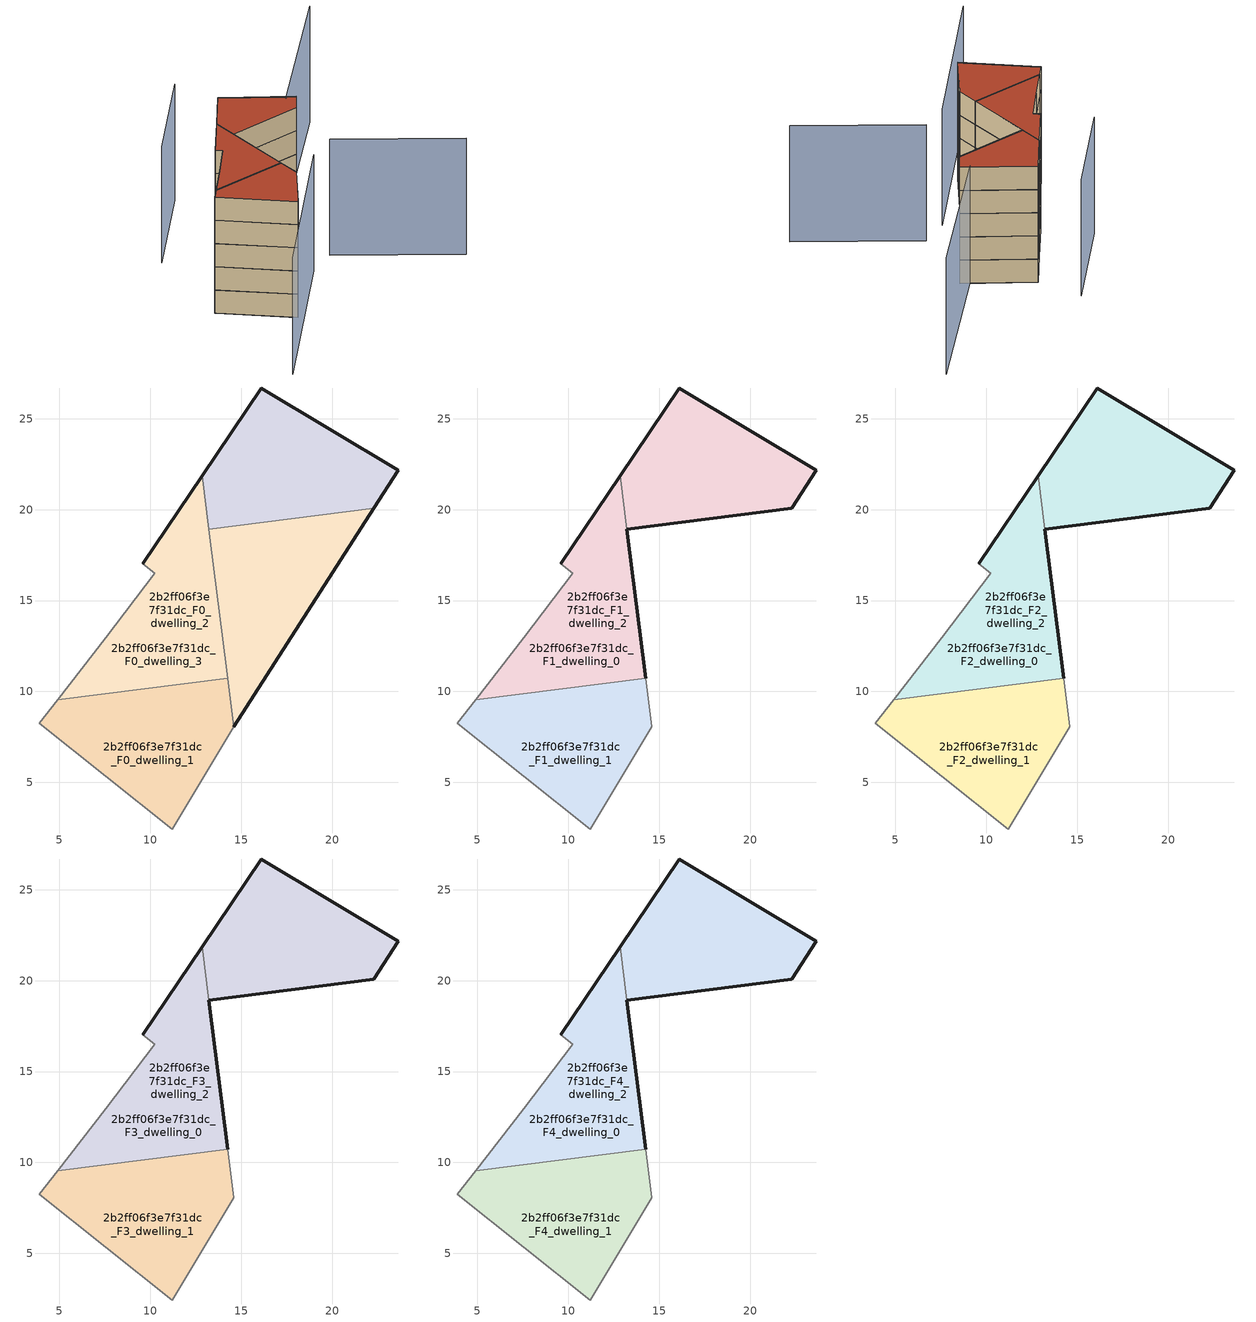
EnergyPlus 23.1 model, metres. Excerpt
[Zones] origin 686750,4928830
2b2ff06f3e7f31dc_F0_dwelling_0
 floor ground (EU_floor_Construction): 22.29,20.07 23.62,22.16 16.1,26.69 12.85,21.87 13.22,18.93 z0; 14.26,10.72 12.85,21.87 9.58,17.02 10.23,16.51 7.56,12.95 4.9,9.54 z0; 14.6,8.06 22.29,20.07 13.22,18.93 z0
 wall outside (EU_wall_Construction): 9.58,17.02 12.85,21.87 z0:3
 wall adiabatic (EU_wall_Construction): 4.9,9.54 7.56,12.95 10.23,16.51 9.58,17.02 z0:3
 wall to 2b2ff06f3e7f31dc_F0_dwelling_1 (EU_wall_Construction): 14.26,10.72 4.9,9.54 z0:3
 wall to 2b2ff06f3e7f31dc_F0_dwelling_3 (EU_wall_Construction): 13.22,18.93 14.26,10.72 z0:3
 wall to 2b2ff06f3e7f31dc_F0_dwelling_2 (EU_wall_Construction): 12.85,21.87 13.22,18.93 z0:3
2b2ff06f3e7f31dc_F0_dwelling_1
 floor ground (EU_floor_Construction): 11.2,2.44 14.59,8.05 14.6,8.06 14.26,10.72 4.9,9.54 3.9,8.26 z0
 wall adiabatic (EU_wall_Construction): 14.6,8.06 14.59,8.05 11.2,2.44 3.9,8.26 4.9,9.54 z0:3
 wall to 2b2ff06f3e7f31dc_F0_dwelling_3 (EU_wall_Construction): 14.26,10.72 14.6,8.06 z0:3
2b2ff06f3e7f31dc_F0_dwelling_2
 floor ground (EU_floor_Construction): 22.29,20.07 23.62,22.16 16.1,26.69 12.85,21.87 13.22,18.93 z0; 14.26,10.72 12.85,21.87 9.58,17.02 10.23,16.51 7.56,12.95 4.9,9.54 z0
 wall outside (EU_wall_Construction): 12.85,21.87 16.1,26.69 23.62,22.16 22.29,20.07 z0:3
 wall to 2b2ff06f3e7f31dc_F0_dwelling_3 (EU_wall_Construction): 22.29,20.07 13.22,18.93 z0:3
2b2ff06f3e7f31dc_F0_dwelling_3
 floor ground (EU_floor_Construction): 14.26,10.72 12.85,21.87 9.58,17.02 10.23,16.51 7.56,12.95 4.9,9.54 z0; 14.6,8.06 22.29,20.07 13.22,18.93 z0
 wall outside (EU_wall_Construction): 22.29,20.07 14.6,8.06 z0:3
 ceiling adiabatic (EU_roof_Construction): 12.85,21.87 14.26,10.72 4.9,9.54 7.56,12.95 10.23,16.51 9.58,17.02 z3
2b2ff06f3e7f31dc_F1_dwelling_0
 floor to 2b2ff06f3e7f31dc_F0_dwelling_0 (EU_floor_Construction): 14.26,10.72 12.85,21.87 9.58,17.02 10.23,16.51 7.56,12.95 4.9,9.54 z3
 floor adiabatic (EU_floor_Construction): 22.29,20.07 23.62,22.16 16.1,26.69 12.85,21.87 13.22,18.93 z3
 wall outside (EU_wall_Construction): 9.58,17.02 12.85,21.87 / 13.22,18.93 14.26,10.72 z3:6
 wall adiabatic (EU_wall_Construction): 4.9,9.54 7.56,12.95 10.23,16.51 9.58,17.02 z3:6
 wall to 2b2ff06f3e7f31dc_F1_dwelling_1 (EU_wall_Construction): 14.26,10.72 4.9,9.54 z3:6
 wall to 2b2ff06f3e7f31dc_F1_dwelling_2 (EU_wall_Construction): 12.85,21.87 13.22,18.93 z3:6
2b2ff06f3e7f31dc_F1_dwelling_1
 floor to 2b2ff06f3e7f31dc_F0_dwelling_1 (EU_floor_Construction): 11.2,2.44 14.59,8.05 14.6,8.06 14.26,10.72 4.9,9.54 3.9,8.26 z3
 wall adiabatic (EU_wall_Construction): 14.26,10.72 14.6,8.06 14.59,8.05 11.2,2.44 3.9,8.26 4.9,9.54 z3:6
2b2ff06f3e7f31dc_F1_dwelling_2
 floor to 2b2ff06f3e7f31dc_F0_dwelling_2 (EU_floor_Construction): 22.29,20.07 23.62,22.16 16.1,26.69 12.85,21.87 13.22,18.93 z3; 14.26,10.72 12.85,21.87 9.58,17.02 10.23,16.51 7.56,12.95 4.9,9.54 z3
 wall outside (EU_wall_Construction): 12.85,21.87 16.1,26.69 23.62,22.16 22.29,20.07 13.22,18.93 z3:6
2b2ff06f3e7f31dc_F2_dwelling_0
 floor adiabatic (EU_floor_Construction): 14.26,10.72 12.85,21.87 9.58,17.02 10.23,16.51 7.56,12.95 4.9,9.54 z6; 22.29,20.07 23.62,22.16 16.1,26.69 12.85,21.87 13.22,18.93 z6
 wall outside (EU_wall_Construction): 9.58,17.02 12.85,21.87 / 13.22,18.93 14.26,10.72 z6:9
 wall adiabatic (EU_wall_Construction): 4.9,9.54 7.56,12.95 10.23,16.51 9.58,17.02 z6:9
 wall to 2b2ff06f3e7f31dc_F2_dwelling_1 (EU_wall_Construction): 14.26,10.72 4.9,9.54 z6:9
 wall to 2b2ff06f3e7f31dc_F2_dwelling_2 (EU_wall_Construction): 12.85,21.87 13.22,18.93 z6:9
2b2ff06f3e7f31dc_F2_dwelling_1
 floor to 2b2ff06f3e7f31dc_F1_dwelling_1 (EU_floor_Construction): 11.2,2.44 14.59,8.05 14.6,8.06 14.26,10.72 4.9,9.54 3.9,8.26 z6
 wall adiabatic (EU_wall_Construction): 14.26,10.72 14.6,8.06 14.59,8.05 11.2,2.44 3.9,8.26 4.9,9.54 z6:9
2b2ff06f3e7f31dc_F2_dwelling_2
 floor to 2b2ff06f3e7f31dc_F1_dwelling_2 (EU_floor_Construction): 22.29,20.07 23.62,22.16 16.1,26.69 12.85,21.87 13.22,18.93 z6; 14.26,10.72 12.85,21.87 9.58,17.02 10.23,16.51 7.56,12.95 4.9,9.54 z6
 wall outside (EU_wall_Construction): 12.85,21.87 16.1,26.69 23.62,22.16 22.29,20.07 13.22,18.93 z6:9
2b2ff06f3e7f31dc_F3_dwelling_0
 floor adiabatic (EU_floor_Construction): 14.26,10.72 12.85,21.87 9.58,17.02 10.23,16.51 7.56,12.95 4.9,9.54 z9; 22.29,20.07 23.62,22.16 16.1,26.69 12.85,21.87 13.22,18.93 z9
 wall outside (EU_wall_Construction): 9.58,17.02 12.85,21.87 / 13.22,18.93 14.26,10.72 z9:12
 wall adiabatic (EU_wall_Construction): 4.9,9.54 7.56,12.95 10.23,16.51 9.58,17.02 z9:12
 wall to 2b2ff06f3e7f31dc_F3_dwelling_1 (EU_wall_Construction): 14.26,10.72 4.9,9.54 z9:12
 wall to 2b2ff06f3e7f31dc_F3_dwelling_2 (EU_wall_Construction): 12.85,21.87 13.22,18.93 z9:12
2b2ff06f3e7f31dc_F3_dwelling_1
 floor to 2b2ff06f3e7f31dc_F2_dwelling_1 (EU_floor_Construction): 11.2,2.44 14.59,8.05 14.6,8.06 14.26,10.72 4.9,9.54 3.9,8.26 z9
 wall adiabatic (EU_wall_Construction): 14.26,10.72 14.6,8.06 14.59,8.05 11.2,2.44 3.9,8.26 4.9,9.54 z9:12
2b2ff06f3e7f31dc_F3_dwelling_2
 floor to 2b2ff06f3e7f31dc_F2_dwelling_2 (EU_floor_Construction): 22.29,20.07 23.62,22.16 16.1,26.69 12.85,21.87 13.22,18.93 z9; 14.26,10.72 12.85,21.87 9.58,17.02 10.23,16.51 7.56,12.95 4.9,9.54 z9
 wall outside (EU_wall_Construction): 12.85,21.87 16.1,26.69 23.62,22.16 22.29,20.07 13.22,18.93 z9:12
2b2ff06f3e7f31dc_F4_dwelling_0
 floor adiabatic (EU_floor_Construction): 14.26,10.72 12.85,21.87 9.58,17.02 10.23,16.51 7.56,12.95 4.9,9.54 z12; 22.29,20.07 23.62,22.16 16.1,26.69 12.85,21.87 13.22,18.93 z12
 wall outside (EU_wall_Construction): 9.58,17.02 12.85,21.87 / 13.22,18.93 14.26,10.72 z12:15
 wall adiabatic (EU_wall_Construction): 4.9,9.54 7.56,12.95 10.23,16.51 9.58,17.02 z12:15
 wall to 2b2ff06f3e7f31dc_F4_dwelling_1 (EU_wall_Construction): 14.26,10.72 4.9,9.54 z12:15
 wall to 2b2ff06f3e7f31dc_F4_dwelling_2 (EU_wall_Construction): 12.85,21.87 13.22,18.93 z12:15
 roof outside (EU_roof_Construction): 12.85,21.87 14.26,10.72 4.9,9.54 7.56,12.95 10.23,16.51 9.58,17.02 z15; 23.62,22.16 22.29,20.07 13.22,18.93 12.85,21.87 16.1,26.69 z15
2b2ff06f3e7f31dc_F4_dwelling_1
 floor to 2b2ff06f3e7f31dc_F3_dwelling_1 (EU_floor_Construction): 11.2,2.44 14.59,8.05 14.6,8.06 14.26,10.72 4.9,9.54 3.9,8.26 z12
 wall adiabatic (EU_wall_Construction): 14.26,10.72 14.6,8.06 14.59,8.05 11.2,2.44 3.9,8.26 4.9,9.54 z12:15
 roof outside (EU_roof_Construction): 14.26,10.72 14.6,8.06 14.59,8.05 11.2,2.44 3.9,8.26 4.9,9.54 z15
2b2ff06f3e7f31dc_F4_dwelling_2
 floor to 2b2ff06f3e7f31dc_F3_dwelling_2 (EU_floor_Construction): 22.29,20.07 23.62,22.16 16.1,26.69 12.85,21.87 13.22,18.93 z12; 14.26,10.72 12.85,21.87 9.58,17.02 10.23,16.51 7.56,12.95 4.9,9.54 z12
 wall outside (EU_wall_Construction): 12.85,21.87 16.1,26.69 23.62,22.16 22.29,20.07 13.22,18.93 z12:15
 roof outside (EU_roof_Construction): 12.85,21.87 14.26,10.72 4.9,9.54 7.56,12.95 10.23,16.51 9.58,17.02 z15; 23.62,22.16 22.29,20.07 13.22,18.93 12.85,21.87 16.1,26.69 z15
shading: 21.68,12.18 34.6,4.14 / 18.29,10.22 3.95,-7.78 / 13.67,31.8 4.95,20.86 / 35.74,38.23 22.43,22.44 z0:15
[Building]
EU S2 Campaign: North Axis=0; Terrain=City; Solar Distribution=FullExterior
[Site:Location]
Bologna: Latitude=44.5; Longitude=11.25; Time Zone=1; Elevation=37
[SizingPeriod:WeatherFileDays]
AnnualSizingPeriod: Begin Month=1; Begin Day of Month=1; End Month=12; End Day of Month=31; Day of Week for Start Day=Monday; Use Weather File Daylight Saving Period=No; Use Weather File Rain and Snow Indicators=No
[MATERIAL]
EU_InternalMass_Material: Roughness=MediumRough; Thickness=0.1; Conductivity=1; Density=1800; Specific Heat=900; Thermal Absorptance=0.9; Solar Absorptance=0.7; Visible Absorptance=0.7
[MATERIAL:NOMASS] Roughness=MediumRough; Thermal Absorptance=0.9; Solar Absorptance=0.7; Visible Absorptance=0.7
Name | Thermal Resistance
EU_wall_NoMass | 0.905828
EU_roof_NoMass | 0.37593
EU_floor_NoMass | 0.67114
[CONSTRUCTION]
EU_wall_Construction: EU_wall_NoMass
EU_roof_Construction: EU_roof_NoMass
EU_floor_Construction: EU_floor_NoMass
EU_InternalMass_Construction: EU_InternalMass_Material
[ZONE] Type=1; Multiplier=1; Ceiling Height=autocalculate; Floor Area=autocalculate; Part of Total Floor Area=Yes
Name | Volume
2b2ff06f3e7f31dc_F0_dwelling_0 | 450.4
2b2ff06f3e7f31dc_F1_dwelling_0; 2b2ff06f3e7f31dc_F2_dwelling_0; 2b2ff06f3e7f31dc_F3_dwelling_0; 2b2ff06f3e7f31dc_F4_dwelling_0; 2b2ff06f3e7f31dc_F0_dwelling_2; 2b2ff06f3e7f31dc_F1_dwelling_2; 2b2ff06f3e7f31dc_F2_dwelling_2; 2b2ff06f3e7f31dc_F3_dwelling_2; 2b2ff06f3e7f31dc_F4_dwelling_2 | 300.281
2b2ff06f3e7f31dc_F0_dwelling_1; 2b2ff06f3e7f31dc_F1_dwelling_1; 2b2ff06f3e7f31dc_F2_dwelling_1; 2b2ff06f3e7f31dc_F3_dwelling_1; 2b2ff06f3e7f31dc_F4_dwelling_1 | 150.115
2b2ff06f3e7f31dc_F0_dwelling_3 | 300.265
[INTERNALMASS] Construction=EU_InternalMass_Construction
Name | Zone or ZoneList | Surface Area
2b2ff06f3e7f31dc_F0_dwelling_0_EU_InternalMass | 2b2ff06f3e7f31dc_F0_dwelling_0 | 50.0487
2b2ff06f3e7f31dc_F0_dwelling_1_EU_InternalMass | 2b2ff06f3e7f31dc_F0_dwelling_1 | 50.0383
2b2ff06f3e7f31dc_F0_dwelling_2_EU_InternalMass | 2b2ff06f3e7f31dc_F0_dwelling_2 | 50.0451
2b2ff06f3e7f31dc_F0_dwelling_3_EU_InternalMass | 2b2ff06f3e7f31dc_F0_dwelling_3 | 50.0419
2b2ff06f3e7f31dc_F1_dwelling_0_EU_InternalMass | 2b2ff06f3e7f31dc_F1_dwelling_0 | 66.7276
2b2ff06f3e7f31dc_F1_dwelling_1_EU_InternalMass | 2b2ff06f3e7f31dc_F1_dwelling_1 | 66.7204
2b2ff06f3e7f31dc_F1_dwelling_2_EU_InternalMass | 2b2ff06f3e7f31dc_F1_dwelling_2 | 66.7303
2b2ff06f3e7f31dc_F2_dwelling_0_EU_InternalMass | 2b2ff06f3e7f31dc_F2_dwelling_0 | 66.7276
2b2ff06f3e7f31dc_F2_dwelling_1_EU_InternalMass | 2b2ff06f3e7f31dc_F2_dwelling_1 | 66.7204
2b2ff06f3e7f31dc_F2_dwelling_2_EU_InternalMass | 2b2ff06f3e7f31dc_F2_dwelling_2 | 66.7303
2b2ff06f3e7f31dc_F3_dwelling_0_EU_InternalMass | 2b2ff06f3e7f31dc_F3_dwelling_0 | 66.7276
2b2ff06f3e7f31dc_F3_dwelling_1_EU_InternalMass | 2b2ff06f3e7f31dc_F3_dwelling_1 | 66.7204
2b2ff06f3e7f31dc_F3_dwelling_2_EU_InternalMass | 2b2ff06f3e7f31dc_F3_dwelling_2 | 66.7303
2b2ff06f3e7f31dc_F4_dwelling_0_EU_InternalMass | 2b2ff06f3e7f31dc_F4_dwelling_0 | 66.7276
2b2ff06f3e7f31dc_F4_dwelling_1_EU_InternalMass | 2b2ff06f3e7f31dc_F4_dwelling_1 | 66.7204
2b2ff06f3e7f31dc_F4_dwelling_2_EU_InternalMass | 2b2ff06f3e7f31dc_F4_dwelling_2 | 66.7303
[OTHEREQUIPMENT] Fuel Type=Electricity; Design Level Calculation Method=Watts/Area; Power per Zone Floor Area=1; Fraction Latent=0; Fraction Radiant=0; Fraction Lost=0; Carbon Dioxide Generation Rate=0; EndUse Subcategory=EU_Step8_InternalGains
Name | Zone or ZoneList or Space or SpaceList | Schedule
EU_Step8_InternalGain_2b2ff06f3e7f31dc_F0_dwelling_0_f000 | 2b2ff06f3e7f31dc_F0_dwelling_0 | EU_Step8_GainSchedule_2b2ff06f3e7f31dc_F0_dwelling_0_f000
EU_Step8_InternalGain_2b2ff06f3e7f31dc_F0_dwelling_1_f000 | 2b2ff06f3e7f31dc_F0_dwelling_1 | EU_Step8_GainSchedule_2b2ff06f3e7f31dc_F0_dwelling_1_f000
EU_Step8_InternalGain_2b2ff06f3e7f31dc_F0_dwelling_2_f000 | 2b2ff06f3e7f31dc_F0_dwelling_2 | EU_Step8_GainSchedule_2b2ff06f3e7f31dc_F0_dwelling_2_f000
EU_Step8_InternalGain_2b2ff06f3e7f31dc_F0_dwelling_3_f000 | 2b2ff06f3e7f31dc_F0_dwelling_3 | EU_Step8_GainSchedule_2b2ff06f3e7f31dc_F0_dwelling_3_f000
EU_Step8_InternalGain_2b2ff06f3e7f31dc_F1_dwelling_0_f000 | 2b2ff06f3e7f31dc_F1_dwelling_0 | EU_Step8_GainSchedule_2b2ff06f3e7f31dc_F1_dwelling_0_f000
EU_Step8_InternalGain_2b2ff06f3e7f31dc_F1_dwelling_1_f000 | 2b2ff06f3e7f31dc_F1_dwelling_1 | EU_Step8_GainSchedule_2b2ff06f3e7f31dc_F1_dwelling_1_f000
EU_Step8_InternalGain_2b2ff06f3e7f31dc_F1_dwelling_2_f000 | 2b2ff06f3e7f31dc_F1_dwelling_2 | EU_Step8_GainSchedule_2b2ff06f3e7f31dc_F1_dwelling_2_f000
EU_Step8_InternalGain_2b2ff06f3e7f31dc_F2_dwelling_0_f000 | 2b2ff06f3e7f31dc_F2_dwelling_0 | EU_Step8_GainSchedule_2b2ff06f3e7f31dc_F2_dwelling_0_f000
EU_Step8_InternalGain_2b2ff06f3e7f31dc_F2_dwelling_1_f000 | 2b2ff06f3e7f31dc_F2_dwelling_1 | EU_Step8_GainSchedule_2b2ff06f3e7f31dc_F2_dwelling_1_f000
EU_Step8_InternalGain_2b2ff06f3e7f31dc_F2_dwelling_2_f000 | 2b2ff06f3e7f31dc_F2_dwelling_2 | EU_Step8_GainSchedule_2b2ff06f3e7f31dc_F2_dwelling_2_f000
EU_Step8_InternalGain_2b2ff06f3e7f31dc_F3_dwelling_0_f000 | 2b2ff06f3e7f31dc_F3_dwelling_0 | EU_Step8_GainSchedule_2b2ff06f3e7f31dc_F3_dwelling_0_f000
EU_Step8_InternalGain_2b2ff06f3e7f31dc_F3_dwelling_1_f000 | 2b2ff06f3e7f31dc_F3_dwelling_1 | EU_Step8_GainSchedule_2b2ff06f3e7f31dc_F3_dwelling_1_f000
EU_Step8_InternalGain_2b2ff06f3e7f31dc_F3_dwelling_2_f000 | 2b2ff06f3e7f31dc_F3_dwelling_2 | EU_Step8_GainSchedule_2b2ff06f3e7f31dc_F3_dwelling_2_f000
EU_Step8_InternalGain_2b2ff06f3e7f31dc_F4_dwelling_0_f000 | 2b2ff06f3e7f31dc_F4_dwelling_0 | EU_Step8_GainSchedule_2b2ff06f3e7f31dc_F4_dwelling_0_f000
EU_Step8_InternalGain_2b2ff06f3e7f31dc_F4_dwelling_1_f000 | 2b2ff06f3e7f31dc_F4_dwelling_1 | EU_Step8_GainSchedule_2b2ff06f3e7f31dc_F4_dwelling_1_f000
EU_Step8_InternalGain_2b2ff06f3e7f31dc_F4_dwelling_2_f000 | 2b2ff06f3e7f31dc_F4_dwelling_2 | EU_Step8_GainSchedule_2b2ff06f3e7f31dc_F4_dwelling_2_f000
[ZONEVENTILATION:DESIGNFLOWRATE] Schedule=EU_AlwaysOn; Design Flow Rate Calculation Method=AirChanges/Hour; Air Changes per Hour=0.73129; Ventilation Type=Natural; Fan Pressure Rise=0; Fan Total Efficiency=1; Constant Term Coefficient=1; Temperature Term Coefficient=0; Velocity Term Coefficient=0; Velocity Squared Term Coefficient=0; Minimum Indoor Temperature=-100; Maximum Indoor Temperature=100; Delta Temperature=-100; Minimum Outdoor Temperature=-100; Maximum Outdoor Temperature=100; Maximum Wind Speed=40
Name | Zone or ZoneList or Space or SpaceList
EU_ConstantAir_2b2ff06f3e7f31dc_F0_dwelling_0 | 2b2ff06f3e7f31dc_F0_dwelling_0
EU_ConstantAir_2b2ff06f3e7f31dc_F0_dwelling_1 | 2b2ff06f3e7f31dc_F0_dwelling_1
EU_ConstantAir_2b2ff06f3e7f31dc_F0_dwelling_2 | 2b2ff06f3e7f31dc_F0_dwelling_2
EU_ConstantAir_2b2ff06f3e7f31dc_F0_dwelling_3 | 2b2ff06f3e7f31dc_F0_dwelling_3
EU_ConstantAir_2b2ff06f3e7f31dc_F1_dwelling_0 | 2b2ff06f3e7f31dc_F1_dwelling_0
EU_ConstantAir_2b2ff06f3e7f31dc_F1_dwelling_1 | 2b2ff06f3e7f31dc_F1_dwelling_1
EU_ConstantAir_2b2ff06f3e7f31dc_F1_dwelling_2 | 2b2ff06f3e7f31dc_F1_dwelling_2
EU_ConstantAir_2b2ff06f3e7f31dc_F2_dwelling_0 | 2b2ff06f3e7f31dc_F2_dwelling_0
EU_ConstantAir_2b2ff06f3e7f31dc_F2_dwelling_1 | 2b2ff06f3e7f31dc_F2_dwelling_1
EU_ConstantAir_2b2ff06f3e7f31dc_F2_dwelling_2 | 2b2ff06f3e7f31dc_F2_dwelling_2
EU_ConstantAir_2b2ff06f3e7f31dc_F3_dwelling_0 | 2b2ff06f3e7f31dc_F3_dwelling_0
EU_ConstantAir_2b2ff06f3e7f31dc_F3_dwelling_1 | 2b2ff06f3e7f31dc_F3_dwelling_1
EU_ConstantAir_2b2ff06f3e7f31dc_F3_dwelling_2 | 2b2ff06f3e7f31dc_F3_dwelling_2
EU_ConstantAir_2b2ff06f3e7f31dc_F4_dwelling_0 | 2b2ff06f3e7f31dc_F4_dwelling_0
EU_ConstantAir_2b2ff06f3e7f31dc_F4_dwelling_1 | 2b2ff06f3e7f31dc_F4_dwelling_1
EU_ConstantAir_2b2ff06f3e7f31dc_F4_dwelling_2 | 2b2ff06f3e7f31dc_F4_dwelling_2
[HVACTEMPLATE:THERMOSTAT] Constant Heating Setpoint=20; Constant Cooling Setpoint=50
EU_HeatOnly_2b2ff06f3e7f31dc_F0_dwelling_0; EU_HeatOnly_2b2ff06f3e7f31dc_F0_dwelling_1; EU_HeatOnly_2b2ff06f3e7f31dc_F0_dwelling_2; EU_HeatOnly_2b2ff06f3e7f31dc_F0_dwelling_3; EU_HeatOnly_2b2ff06f3e7f31dc_F1_dwelling_0; EU_HeatOnly_2b2ff06f3e7f31dc_F1_dwelling_1; EU_HeatOnly_2b2ff06f3e7f31dc_F1_dwelling_2; EU_HeatOnly_2b2ff06f3e7f31dc_F2_dwelling_0; EU_HeatOnly_2b2ff06f3e7f31dc_F2_dwelling_1; EU_HeatOnly_2b2ff06f3e7f31dc_F2_dwelling_2; EU_HeatOnly_2b2ff06f3e7f31dc_F3_dwelling_0; EU_HeatOnly_2b2ff06f3e7f31dc_F3_dwelling_1; EU_HeatOnly_2b2ff06f3e7f31dc_F3_dwelling_2; EU_HeatOnly_2b2ff06f3e7f31dc_F4_dwelling_0; EU_HeatOnly_2b2ff06f3e7f31dc_F4_dwelling_1; EU_HeatOnly_2b2ff06f3e7f31dc_F4_dwelling_2
[HVACTEMPLATE:ZONE:IDEALLOADSAIRSYSTEM] System Availability Schedule=EU_AlwaysOn; Maximum Heating Supply Air Temperature=50; Minimum Cooling Supply Air Temperature=13; Maximum Heating Supply Air Humidity Ratio=0.0156; Minimum Cooling Supply Air Humidity Ratio=0.0077; Heating Limit=NoLimit; Cooling Limit=NoLimit; Heating Availability Schedule=EU_AlwaysOn; Cooling Availability Schedule=EU_CoolingOff; Dehumidification Control Type=ConstantSensibleHeatRatio; Cooling Sensible Heat Ratio=0.7; Dehumidification Setpoint=60; Humidification Control Type=None; Humidification Setpoint=30; Outdoor Air Method=None; Outdoor Air Flow Rate per Person=0.00944; Outdoor Air Flow Rate per Zone Floor Area=0; Outdoor Air Flow Rate per Zone=0; Demand Controlled Ventilation Type=None; Outdoor Air Economizer Type=NoEconomizer; Heat Recovery Type=None; Sensible Heat Recovery Effectiveness=0.7; Latent Heat Recovery Effectiveness=0.65
Name | Template Thermostat
2b2ff06f3e7f31dc_F0_dwelling_0 | EU_HeatOnly_2b2ff06f3e7f31dc_F0_dwelling_0
2b2ff06f3e7f31dc_F0_dwelling_1 | EU_HeatOnly_2b2ff06f3e7f31dc_F0_dwelling_1
2b2ff06f3e7f31dc_F0_dwelling_2 | EU_HeatOnly_2b2ff06f3e7f31dc_F0_dwelling_2
2b2ff06f3e7f31dc_F0_dwelling_3 | EU_HeatOnly_2b2ff06f3e7f31dc_F0_dwelling_3
2b2ff06f3e7f31dc_F1_dwelling_0 | EU_HeatOnly_2b2ff06f3e7f31dc_F1_dwelling_0
2b2ff06f3e7f31dc_F1_dwelling_1 | EU_HeatOnly_2b2ff06f3e7f31dc_F1_dwelling_1
2b2ff06f3e7f31dc_F1_dwelling_2 | EU_HeatOnly_2b2ff06f3e7f31dc_F1_dwelling_2
2b2ff06f3e7f31dc_F2_dwelling_0 | EU_HeatOnly_2b2ff06f3e7f31dc_F2_dwelling_0
2b2ff06f3e7f31dc_F2_dwelling_1 | EU_HeatOnly_2b2ff06f3e7f31dc_F2_dwelling_1
2b2ff06f3e7f31dc_F2_dwelling_2 | EU_HeatOnly_2b2ff06f3e7f31dc_F2_dwelling_2
2b2ff06f3e7f31dc_F3_dwelling_0 | EU_HeatOnly_2b2ff06f3e7f31dc_F3_dwelling_0
2b2ff06f3e7f31dc_F3_dwelling_1 | EU_HeatOnly_2b2ff06f3e7f31dc_F3_dwelling_1
2b2ff06f3e7f31dc_F3_dwelling_2 | EU_HeatOnly_2b2ff06f3e7f31dc_F3_dwelling_2
2b2ff06f3e7f31dc_F4_dwelling_0 | EU_HeatOnly_2b2ff06f3e7f31dc_F4_dwelling_0
2b2ff06f3e7f31dc_F4_dwelling_1 | EU_HeatOnly_2b2ff06f3e7f31dc_F4_dwelling_1
2b2ff06f3e7f31dc_F4_dwelling_2 | EU_HeatOnly_2b2ff06f3e7f31dc_F4_dwelling_2
[SIZING:ZONE] Zone Cooling Design Supply Air Temperature Input Method=SupplyAirTemperature; Zone Cooling Design Supply Air Temperature=13; Zone Heating Design Supply Air Temperature Input Method=SupplyAirTemperature; Zone Heating Design Supply Air Temperature=50; Zone Cooling Design Supply Air Humidity Ratio=0.008; Zone Heating Design Supply Air Humidity Ratio=0.008; Cooling Design Air Flow Method=DesignDay; Cooling Design Air Flow Rate=0; Cooling Minimum Air Flow per Zone Floor Area=0.000762; Cooling Minimum Air Flow=0; Cooling Minimum Air Flow Fraction=0.2; Heating Design Air Flow Method=DesignDay; Heating Design Air Flow Rate=0; Heating Maximum Air Flow per Zone Floor Area=0.002032; Heating Maximum Air Flow=0.141576; Heating Maximum Air Flow Fraction=0.3; Account for Dedicated Outdoor Air System=No; Dedicated Outdoor Air System Control Strategy=NeutralSupplyAir; Dedicated Outdoor Air Low Setpoint Temperature for Design=autosize; Dedicated Outdoor Air High Setpoint Temperature for Design=autosize; Zone Load Sizing Method=Sensible Load Only No Latent Load; Zone Latent Cooling Design Supply Air Humidity Ratio Input Method=HumidityRatioDifference; Zone Cooling Design Supply Air Humidity Ratio Difference=0.005; Zone Latent Heating Design Supply Air Humidity Ratio Input Method=HumidityRatioDifference; Zone Humidification Design Supply Air Humidity Ratio Difference=0.005
2b2ff06f3e7f31dc_F0_dwelling_0; 2b2ff06f3e7f31dc_F0_dwelling_1; 2b2ff06f3e7f31dc_F0_dwelling_2; 2b2ff06f3e7f31dc_F0_dwelling_3; 2b2ff06f3e7f31dc_F1_dwelling_0; 2b2ff06f3e7f31dc_F1_dwelling_1; 2b2ff06f3e7f31dc_F1_dwelling_2; 2b2ff06f3e7f31dc_F2_dwelling_0; 2b2ff06f3e7f31dc_F2_dwelling_1; 2b2ff06f3e7f31dc_F2_dwelling_2; 2b2ff06f3e7f31dc_F3_dwelling_0; 2b2ff06f3e7f31dc_F3_dwelling_1; 2b2ff06f3e7f31dc_F3_dwelling_2; 2b2ff06f3e7f31dc_F4_dwelling_0; 2b2ff06f3e7f31dc_F4_dwelling_1; 2b2ff06f3e7f31dc_F4_dwelling_2
[SCHEDULE:CONSTANT]
Name | Hourly Value
EU_AlwaysOn | 1
EU_CoolingOff | 0
[SCHEDULE:FILE] Column Number=1; Rows to Skip at Top=0; Number of Hours of Data=8760; Column Separator=Comma; Interpolate to Timestep=No; Minutes per Item=60; Adjust Schedule for Daylight Savings=Yes
Name | File
EU_Step8_GainSchedule_2b2ff06f3e7f31dc_F0_dwelling_0_f000 | ../../schedules/2b2ff06f3e7f31dc/2b2ff06f3e7f31dc_F0_dwelling_0_f000_gain.csv
EU_Step8_GainSchedule_2b2ff06f3e7f31dc_F0_dwelling_1_f000 | ../../schedules/2b2ff06f3e7f31dc/2b2ff06f3e7f31dc_F0_dwelling_1_f000_gain.csv
EU_Step8_GainSchedule_2b2ff06f3e7f31dc_F0_dwelling_2_f000 | ../../schedules/2b2ff06f3e7f31dc/2b2ff06f3e7f31dc_F0_dwelling_2_f000_gain.csv
EU_Step8_GainSchedule_2b2ff06f3e7f31dc_F0_dwelling_3_f000 | ../../schedules/2b2ff06f3e7f31dc/2b2ff06f3e7f31dc_F0_dwelling_3_f000_gain.csv
EU_Step8_GainSchedule_2b2ff06f3e7f31dc_F1_dwelling_0_f000 | ../../schedules/2b2ff06f3e7f31dc/2b2ff06f3e7f31dc_F1_dwelling_0_f000_gain.csv
EU_Step8_GainSchedule_2b2ff06f3e7f31dc_F1_dwelling_1_f000 | ../../schedules/2b2ff06f3e7f31dc/2b2ff06f3e7f31dc_F1_dwelling_1_f000_gain.csv
EU_Step8_GainSchedule_2b2ff06f3e7f31dc_F1_dwelling_2_f000 | ../../schedules/2b2ff06f3e7f31dc/2b2ff06f3e7f31dc_F1_dwelling_2_f000_gain.csv
EU_Step8_GainSchedule_2b2ff06f3e7f31dc_F2_dwelling_0_f000 | ../../schedules/2b2ff06f3e7f31dc/2b2ff06f3e7f31dc_F2_dwelling_0_f000_gain.csv
EU_Step8_GainSchedule_2b2ff06f3e7f31dc_F2_dwelling_1_f000 | ../../schedules/2b2ff06f3e7f31dc/2b2ff06f3e7f31dc_F2_dwelling_1_f000_gain.csv
EU_Step8_GainSchedule_2b2ff06f3e7f31dc_F2_dwelling_2_f000 | ../../schedules/2b2ff06f3e7f31dc/2b2ff06f3e7f31dc_F2_dwelling_2_f000_gain.csv
EU_Step8_GainSchedule_2b2ff06f3e7f31dc_F3_dwelling_0_f000 | ../../schedules/2b2ff06f3e7f31dc/2b2ff06f3e7f31dc_F3_dwelling_0_f000_gain.csv
EU_Step8_GainSchedule_2b2ff06f3e7f31dc_F3_dwelling_1_f000 | ../../schedules/2b2ff06f3e7f31dc/2b2ff06f3e7f31dc_F3_dwelling_1_f000_gain.csv
EU_Step8_GainSchedule_2b2ff06f3e7f31dc_F3_dwelling_2_f000 | ../../schedules/2b2ff06f3e7f31dc/2b2ff06f3e7f31dc_F3_dwelling_2_f000_gain.csv
EU_Step8_GainSchedule_2b2ff06f3e7f31dc_F4_dwelling_0_f000 | ../../schedules/2b2ff06f3e7f31dc/2b2ff06f3e7f31dc_F4_dwelling_0_f000_gain.csv
EU_Step8_GainSchedule_2b2ff06f3e7f31dc_F4_dwelling_1_f000 | ../../schedules/2b2ff06f3e7f31dc/2b2ff06f3e7f31dc_F4_dwelling_1_f000_gain.csv
EU_Step8_GainSchedule_2b2ff06f3e7f31dc_F4_dwelling_2_f000 | ../../schedules/2b2ff06f3e7f31dc/2b2ff06f3e7f31dc_F4_dwelling_2_f000_gain.csv
